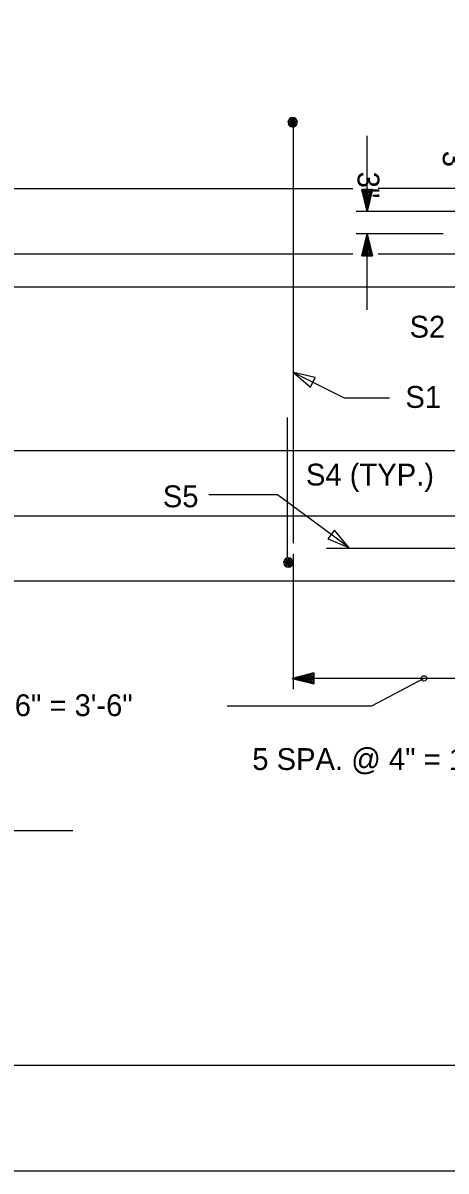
# Model space of a CAD drawing. Extents: x 0 to 34.7, y 0 to 24.5.
# Drawn here: x 12.23 to 14.66, y 0 to 6.58 of the extents above; entities that cross this region are included whole.
import ezdxf

# ---------------------------------------------------------------- set-up
doc = ezdxf.new("R2010")
doc.units = 0
for name, color, linetype in [('Dimension Lines', 7, 'Continuous'), ('Plan Sheet', 7, 'Continuous'), ('Plot Shape', 7, 'Continuous'), ('Rebar Lines', 7, 'Continuous'), ('Sup Concrete Girder Lines', 7, 'Continuous'), ('Text', 7, 'Continuous')]:
    doc.layers.add(name, color=color, linetype=linetype)

msp = doc.modelspace()

# ---------------------------------------------------------------- linework, layer by layer
at = {"layer": 'Dimension Lines'}
for p, q in [((14.2037, 5.4968), (14.2037, 5.9292)), ((15.6903, 5.4968), (14.1407, 5.4968)), ((14.6384, 5.368), (14.1407, 5.368)), ((14.2037, 4.9332), (14.2037, 5.368)), ((13.779, 3.5346), (13.779, 2.7596)), ((15.279, 2.8221), (13.779, 2.8221))]:
    msp.add_line(p, q, dxfattribs=at)
for points in [[(14.2037, 5.6218), (14.1975, 5.6218), (14.2037, 5.4968), (14.1912, 5.6218), (14.185, 5.6218), (14.2037, 5.4968), (14.1787, 5.6218), (14.1725, 5.6218), (14.2037, 5.4968), (14.235, 5.6218), (14.2287, 5.6218), (14.2037, 5.4968), (14.2225, 5.6218), (14.2162, 5.6218), (14.2037, 5.4968), (14.21, 5.6218), (14.1725, 5.6218), (14.235, 5.6218), (14.2037, 5.4968), (14.1725, 5.6218)], [(14.2037, 5.243), (14.21, 5.243), (14.2037, 5.368), (14.2162, 5.243), (14.2225, 5.243), (14.2037, 5.368), (14.2287, 5.243), (14.235, 5.243), (14.2037, 5.368), (14.1725, 5.243), (14.1787, 5.243), (14.2037, 5.368), (14.185, 5.243), (14.1912, 5.243), (14.2037, 5.368), (14.1975, 5.243), (14.235, 5.243), (14.1725, 5.243), (14.2037, 5.368), (14.235, 5.243)], [(13.7806, 4.574), (14.0718, 4.4283), (14.3322, 4.4283)], [(14.0977, 3.5722), (13.6905, 3.8738), (13.296, 3.8738)], [(13.8987, 2.8221), (13.8987, 2.8283), (13.7737, 2.8221), (13.8987, 2.8346), (13.8987, 2.8408), (13.7737, 2.8221), (13.8987, 2.8471), (13.8987, 2.8533), (13.7737, 2.8221), (13.8987, 2.7908), (13.8987, 2.7971), (13.7737, 2.8221), (13.8987, 2.8033), (13.8987, 2.8096), (13.7737, 2.8221), (13.8987, 2.8158), (13.8987, 2.8533), (13.8987, 2.7908), (13.7737, 2.8221), (13.8987, 2.8533)], [(14.529, 2.8221), (14.2288, 2.6621), (13.4012, 2.6621)]]:
    msp.add_lwpolyline(points, dxfattribs=at)
for points in [[(13.7806, 4.574), (13.8784, 4.4901), (13.9064, 4.546)], [(14.0977, 3.5722), (14.0159, 3.6717), (13.9786, 3.6215)]]:
    msp.add_lwpolyline(points, close=True, dxfattribs=at)
msp.add_circle((14.529, 2.8221), 0.0154, dxfattribs=at)
at = {"layer": 'Plan Sheet'}
msp.add_line((1.0541, 0.6061), (33.0544, 0.6061), dxfattribs=at)
at = {"layer": 'Plot Shape'}
msp.add_lwpolyline([(0, 22), (33.0632, 22), (33.0632, 0), (0, 0)], close=True, dxfattribs=at)
at = {"layer": 'Rebar Lines'}
for p, q in [((13.7814, 3.5971), (13.7814, 6.0346)), ((13.7472, 3.5121), (13.7472, 4.3158)), ((14.3566, 3.5658), (13.9702, 3.5658)), ((15.5118, 3.5658), (14.3566, 3.5658))]:
    msp.add_line(p, q, dxfattribs=at)
for points in [[(13.7766, 6.0346), (13.7666, 6.0327), (13.758, 6.0269), (13.7522, 6.0183), (13.7502, 6.0082), (13.7522, 5.9981), (13.758, 5.9895), (13.7665, 5.9839), (13.7766, 5.9818), (13.7867, 5.9839), (13.7953, 5.9895), (13.801, 5.9981), (13.8031, 6.0082), (13.801, 6.0183), (13.7953, 6.0269), (13.7868, 6.0327), (13.7766, 6.0346), (13.7766, 6.0082), (13.7766, 5.9818), (13.7665, 5.9839), (13.7766, 6.0082), (13.758, 5.9895), (13.7522, 5.9981), (13.7766, 6.0082), (13.7502, 6.0082), (13.7522, 6.0183), (13.7766, 6.0082), (13.758, 6.0269), (13.7666, 6.0327), (13.7766, 6.0082), (13.7868, 6.0327), (13.7953, 6.0269), (13.7766, 6.0082), (13.801, 6.0183), (13.8031, 6.0082), (13.7766, 6.0082), (13.801, 5.9981), (13.7953, 5.9895), (13.7766, 6.0082), (13.7867, 5.9839)], [(13.7521, 3.5121), (13.7421, 3.5101), (13.7335, 3.5044), (13.7278, 3.4958), (13.7257, 3.4857), (13.7278, 3.4756), (13.7335, 3.467), (13.742, 3.4613), (13.7521, 3.4593), (13.7622, 3.4613), (13.7708, 3.467), (13.7766, 3.4756), (13.7786, 3.4857), (13.7766, 3.4958), (13.7709, 3.5043), (13.7623, 3.5101), (13.7521, 3.5121), (13.7521, 3.4857), (13.7521, 3.4593), (13.742, 3.4613), (13.7521, 3.4857), (13.7335, 3.467), (13.7278, 3.4756), (13.7521, 3.4857), (13.7257, 3.4857), (13.7278, 3.4958), (13.7521, 3.4857), (13.7335, 3.5044), (13.7421, 3.5101), (13.7521, 3.4857), (13.7623, 3.5101), (13.7709, 3.5043), (13.7521, 3.4857), (13.7766, 3.4958), (13.7786, 3.4857), (13.7521, 3.4857), (13.7766, 3.4756), (13.7708, 3.467), (13.7521, 3.4857), (13.7622, 3.4613)]]:
    msp.add_lwpolyline(points, dxfattribs=at)
at = {"layer": 'Sup Concrete Girder Lines'}
for p, q in [((6.2767, 5.6283), (14.1209, 5.6283)), ((16.7203, 5.6283), (14.2674, 5.6283)), ((6.2847, 5.2533), (14.1209, 5.2533)), ((14.2674, 5.2533), (17.0953, 5.2533)), ((3.309, 5.0658), (17.0953, 5.0658)), ((3.309, 4.1283), (17.0953, 4.1283)), ((3.309, 3.7533), (17.0953, 3.7533)), ((17.0953, 3.3783), (3.309, 3.3783))]:
    msp.add_line(p, q, dxfattribs=at)
at = {"layer": 'Text'}
msp.add_lwpolyline([(12.5181, 1.948), (10.4028, 1.948), (8.2837, 1.948)], dxfattribs=at)

# ---------------------------------------------------------------- texts
for p in [(14.6367, 5.8444), (14.1485, 5.7245)]:
    msp.add_text('3"', height=0.125, rotation=270, dxfattribs=at).set_placement(p)
for s, p in [('S2', (14.4464, 4.7742)), ('S1', (14.4224, 4.3716)), ('S4 (TYP.)', (13.8527, 3.9269)), ('S5', (13.0327, 3.8024)), ('7 SPA. @ 6" = 3\'-6"', (11.4015, 2.6058)), ('5 SPA. @ 4" = 1\'-8"', (13.5453, 2.2974))]:
    msp.add_text(s, height=0.125, dxfattribs=at).set_placement(p)

doc.saveas('drawing.dxf')
